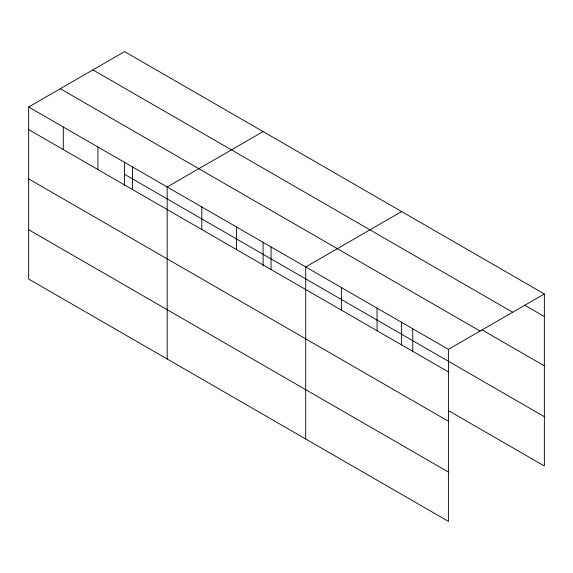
<?xml version="1.0" encoding="UTF-8"?>
<svg xmlns="http://www.w3.org/2000/svg" width="573" height="573" viewBox="0 0 573 573"><rect width="100%" height="100%" fill="white"/><g stroke="black" fill="none" stroke-linecap="round" stroke-linejoin="round"><path stroke-width="0.86" d="M28.65 107.001L448.415 349.351L448.415 521.387L28.65 279.037L28.65 107.001L124.585 51.613L544.35 293.963L544.35 465.999L448.695 410.769M263.107 131.589L167.173 186.977L167.173 359.013M401.63 211.566L305.696 266.954L305.696 438.99M448.415 349.351L544.35 293.963M524.61 305.137L544.35 316.532M92.926 69.892L512.692 312.242M482.101 329.912L544.35 365.853M60.308 88.722L480.074 331.072M124.585 174.328L544.35 416.671M28.65 129.57L448.415 371.92M28.65 178.898L448.415 421.241M28.65 229.716L448.415 472.059M412.732 328.752L412.732 351.321M401.63 322.005L401.63 344.846M377.055 308.152L377.055 330.721M341.372 287.553L341.372 310.122M271.065 246.956L271.065 269.525M263.107 242.035L263.107 265.75M236.434 226.965L236.434 249.534M201.803 206.975L201.803 229.537M132.542 166.987L132.542 189.548M124.585 162.059L124.585 185.774M97.911 146.989L97.911 169.558M63.281 126.998L63.281 149.567"/></g></svg>
